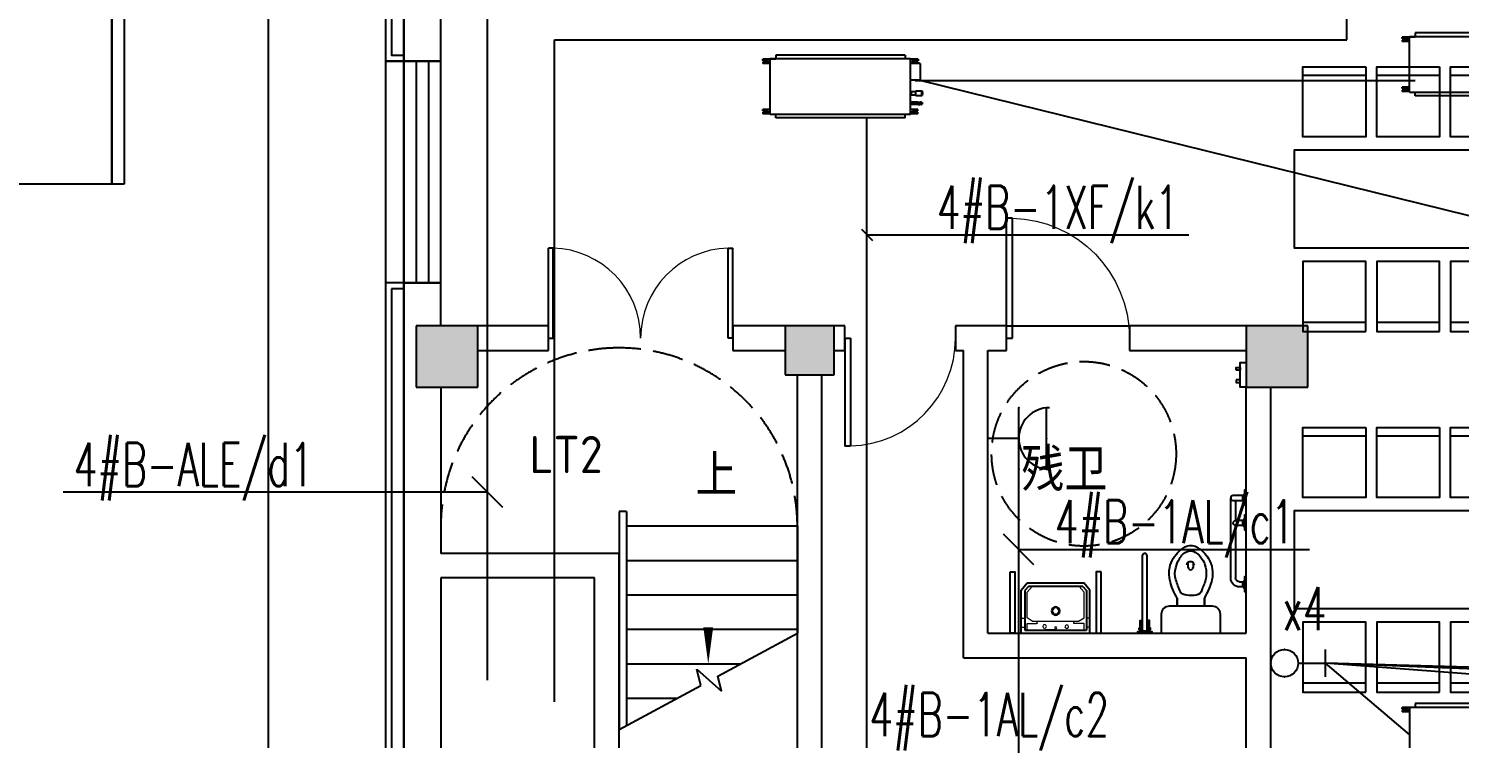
# Model space of a CAD drawing. Extents: x 2350667 to 3185789, y 309667 to 706270.
# Drawn here: x 2369942 to 2381578, y 455352 to 461121 of the extents above; entities that cross this region are included whole.
import ezdxf
from ezdxf.enums import TextEntityAlignment as Align

# ---------------------------------------------------------------- set-up
doc = ezdxf.new("R2010")
doc.units = 0
doc.header["$LTSCALE"] = 1000
doc.linetypes.add('__DASH', pattern=[0.35, 0.25, -0.1])
doc.linetypes.add('DASH', pattern=[0.35, 0.25, -0.1])
for name, color, linetype in [('0-FJPG', 3, 'Continuous'), ('0-底图', 7, 'Continuous'), ('A-FLOR-STRS', 140, 'Continuous'), ('COLUMN', 255, 'Continuous'), ('DIM-照明', 3, 'Continuous'), ('DIM_SYMB', 3, 'Continuous'), ('DOOR_FIRE', 4, 'Continuous'), ('E2-楼梯、坡道', 52, 'Continuous'), ('EQUIP-插座', 3, 'Continuous'), ('EQUIP-照明', 3, 'Continuous'), ('fur', 253, 'Continuous'), ('M-VRF-EQ', 100, 'Continuous'), ('PUB_HATCH', 8, 'Continuous'), ('PUB_TEXT', 7, 'Continuous'), ('STAIR', 2, 'Continuous'), ('TEL_TEXT', 7, 'Continuous'), ('WALL', 2, 'Continuous'), ('WINDOW', 4, 'Continuous'), ('WIRE-照明', 6, 'Continuous'), ('厨卫', 252, 'Continuous'), ('家具', 8, 'Continuous'), ('建筑-洁具', 8, 'Continuous'), ('洁具', 213, 'Continuous')]:
    doc.layers.add(name, color=color, linetype=linetype)
doc.styles.add('_TCH_DIM', font='SIMPLEX', dxfattribs={"width": 0.8, "height": 5, "bigfont": 'HZTXT'})
doc.styles.add('_TEL_DIM', font='SIMPLEX', dxfattribs={"width": 0.8, "height": 3.5, "bigfont": 'HZTXT'})
doc.styles.get("Standard").update_dxf_attribs({"font": 'geniso.shx', "bigfont": 'hztxt.shx'})

# ---------------------------------------------------------------- blocks, each defined once
blk = doc.blocks.new('MDV-D71T2')
at = {"extrusion": (0, 0, -1)}
for p, q in [((2794522, 2676021), (2794462, 2676021)), ((2794462, 2676009), (2794462, 2676021)), ((2794462, 2676016), (2794466, 2676016)), ((2794502, 2676009), (2794462, 2676009)), ((2794502, 2675997), (2794462, 2675997)), ((2794462, 2675997), (2794462, 2675986)), ((2794462, 2675991), (2794466, 2675991)), ((2794466, 2676009), (2794466, 2676021)), ((2794466, 2675997), (2794466, 2675986)), ((2794522, 2675576), (2794522, 2676022)), ((2795660, 2676024), (2794524, 2676024)), ((2794526, 2676024), (2794567, 2676024)), ((2794526, 2676024), (2794537, 2676024)), ((2795660, 2676024), (2794527, 2676024)), ((2795620, 2676055), (2794567, 2676055)), ((2795620, 2676055), (2795620, 2676025)), ((2795662, 2675576), (2795662, 2676022)), ((2795724, 2676021), (2795664, 2676021)), ((2795724, 2676009), (2795684, 2676009)), ((2795724, 2675997), (2795684, 2675997)), ((2795721, 2676009), (2795721, 2676021)), ((2795724, 2676016), (2795721, 2676016)), ((2795721, 2675997), (2795721, 2675986)), ((2795724, 2675991), (2795721, 2675991)), ((2795724, 2676021), (2795724, 2676009)), ((2795724, 2675997), (2795724, 2675986)), ((2794522, 2675986), (2794462, 2675986)), ((2795723, 2675986), (2795662, 2675986)), ((2795741, 2675986), (2795741, 2675850)), ((2795662, 2675758), (2795671, 2675758)), ((2795671, 2675731), (2795671, 2675759)), ((2795671, 2675759), (2795704, 2675759)), ((2795707, 2675726), (2795707, 2675764)), ((2795707, 2675764), (2795755, 2675764)), ((2795755, 2675726), (2795755, 2675764)), ((2795755, 2675764), (2795755, 2675726)), ((2795755, 2675764), (2795757, 2675764)), ((2795755, 2675764), (2795755, 2675764)), ((2795757, 2675726), (2795757, 2675764)), ((2795757, 2675764), (2795758, 2675764)), ((2795758, 2675764), (2795758, 2675726)), ((2795662, 2675732), (2795671, 2675732)), ((2795722, 2675671), (2795662, 2675671)), ((2795722, 2675655), (2795662, 2675655)), ((2795671, 2675731), (2795704, 2675731)), ((2795707, 2675726), (2795755, 2675726)), ((2795722, 2675671), (2795722, 2675655)), ((2795728, 2675673), (2795728, 2675654)), ((2795728, 2675673), (2795739, 2675673)), ((2795728, 2675670), (2795739, 2675670)), ((2795728, 2675660), (2795739, 2675660)), ((2795728, 2675654), (2795739, 2675654)), ((2795739, 2675673), (2795739, 2675654)), ((2795739, 2675669), (2795741, 2675669)), ((2795739, 2675658), (2795741, 2675658)), ((2795741, 2675672), (2795741, 2675671)), ((2795741, 2675655), (2795741, 2675671)), ((2795741, 2675654), (2795741, 2675655)), ((2795750, 2675673), (2795742, 2675673)), ((2795750, 2675670), (2795742, 2675670)), ((2795750, 2675660), (2795742, 2675660)), ((2795750, 2675654), (2795742, 2675654)), ((2795752, 2675671), (2795751, 2675672)), ((2795752, 2675655), (2795751, 2675654)), ((2795752, 2675655), (2795752, 2675671)), ((2795752, 2675671), (2795756, 2675669)), ((2795752, 2675655), (2795756, 2675657)), ((2795756, 2675669), (2795756, 2675657)), ((2794522, 2675613), (2794462, 2675613)), ((2794462, 2675602), (2794462, 2675613)), ((2794462, 2675608), (2794466, 2675608)), ((2794502, 2675602), (2794462, 2675602)), ((2794502, 2675590), (2794462, 2675590)), ((2794462, 2675590), (2794462, 2675578)), ((2794462, 2675583), (2794466, 2675583)), ((2794522, 2675578), (2794462, 2675578)), ((2794466, 2675602), (2794466, 2675613)), ((2794466, 2675590), (2794466, 2675578)), ((2794524, 2675574), (2795660, 2675574)), ((2794526, 2675574), (2794537, 2675574)), ((2794526, 2675574), (2794567, 2675574)), ((2795620, 2675544), (2794567, 2675544)), ((2795619, 2675574), (2795661, 2675574)), ((2795620, 2675544), (2795620, 2675574)), ((2795661, 2675574), (2795650, 2675574)), ((2795722, 2675613), (2795662, 2675613)), ((2795722, 2675578), (2795662, 2675578)), ((2795722, 2675602), (2795682, 2675602)), ((2795722, 2675590), (2795682, 2675590)), ((2795719, 2675602), (2795719, 2675613)), ((2795722, 2675608), (2795719, 2675608)), ((2795719, 2675590), (2795719, 2675578)), ((2795722, 2675583), (2795719, 2675583)), ((2795722, 2675602), (2795722, 2675613)), ((2795722, 2675578), (2795722, 2675590))]:
    blk.add_line(p, q, dxfattribs=at)
for p, q in [((2794567, 2676055), (2794567, 2676024)), ((2795741, 2675986), (2795663, 2675986)), ((2795741, 2675850), (2795662, 2675850)), ((2795707, 2675764), (2795704, 2675759)), ((2795662, 2675732), (2795671, 2675732)), ((2795662, 2675655), (2795722, 2675655)), ((2795707, 2675726), (2795704, 2675731)), ((2795722, 2675671), (2795728, 2675673)), ((2795722, 2675655), (2795728, 2675654)), ((2795728, 2675655), (2795738, 2675655)), ((2795755, 2675726), (2795757, 2675726)), ((2795755, 2675726), (2795755, 2675726)), ((2795757, 2675726), (2795758, 2675726)), ((2795757, 2675663), (2795767, 2675663)), ((2795758, 2675745), (2795768, 2675745)), ((2794567, 2675544), (2794567, 2675574))]:
    blk.add_line(p, q)
for centre, radius, start, end in [((-2794502, 2676003), 6, 90, 270), ((-2795684, 2676003), 6, 270, 90), ((-2795751, 2675663), 6.25, 136.121, 223.879), ((-2794502, 2675596), 6, 90, 270), ((-2795682, 2675596), 6, 270, 90)]:
    blk.add_arc(centre, radius, start, end, dxfattribs=at)
for centre, start, end in [((2794524, 2676022), 90, 180), ((2794524, 2676022), 90, 180), ((2795660, 2676022), 0, 90), ((2794524, 2675576), 180, 270), ((2795660, 2675576), 270, 0)]:
    blk.add_arc(centre, 2, start, end)
for points, knots in [([(2795741, 2675672), (2795741, 2675672), (2795741, 2675672), (2795741, 2675672), (2795741, 2675672), (2795741, 2675672), (2795742, 2675672), (2795742, 2675672), (2795742, 2675672), (2795742, 2675672), (2795742, 2675672), (2795742, 2675672), (2795742, 2675673), (2795742, 2675673), (2795742, 2675673), (2795742, 2675673), (2795742, 2675673), (2795742, 2675673), (2795742, 2675673), (2795742, 2675673), (2795742, 2675673), (2795742, 2675673), (2795742, 2675673), (2795742, 2675673), (2795742, 2675673)], [0, 0, 0, 0, 1, 1, 1, 2, 2, 2, 3, 3, 3, 4, 4, 4, 5, 5, 5, 6, 6, 6, 7, 7, 7, 8, 8, 8, 8]), ([(2795742, 2675670), (2795742, 2675670), (2795742, 2675670), (2795742, 2675670), (2795742, 2675670), (2795742, 2675670), (2795742, 2675670), (2795742, 2675670), (2795742, 2675670), (2795742, 2675670), (2795742, 2675670), (2795742, 2675670), (2795742, 2675670), (2795742, 2675670), (2795742, 2675670), (2795742, 2675670), (2795742, 2675670), (2795741, 2675670), (2795741, 2675670), (2795741, 2675670), (2795741, 2675670), (2795741, 2675670), (2795741, 2675670), (2795741, 2675670), (2795741, 2675670), (2795741, 2675670), (2795741, 2675670), (2795741, 2675670), (2795741, 2675670), (2795741, 2675670), (2795741, 2675670), (2795741, 2675670), (2795741, 2675670), (2795741, 2675670), (2795741, 2675671), (2795741, 2675671), (2795741, 2675671), (2795741, 2675671), (2795741, 2675671), (2795741, 2675671), (2795741, 2675671), (2795741, 2675671), (2795741, 2675671), (2795741, 2675671), (2795741, 2675671), (2795741, 2675671), (2795741, 2675671), (2795741, 2675671), (2795741, 2675671), (2795741, 2675671), (2795741, 2675671), (2795741, 2675671), (2795741, 2675671), (2795741, 2675671), (2795741, 2675671), (2795741, 2675671), (2795741, 2675671), (2795741, 2675671), (2795741, 2675671), (2795741, 2675671), (2795741, 2675671), (2795741, 2675671), (2795741, 2675671), (2795741, 2675671), (2795741, 2675671), (2795741, 2675671), (2795741, 2675671), (2795741, 2675671), (2795741, 2675671), (2795741, 2675671), (2795741, 2675671), (2795741, 2675671), (2795741, 2675672), (2795741, 2675672), (2795741, 2675672), (2795741, 2675672), (2795741, 2675672), (2795741, 2675672), (2795741, 2675672), (2795741, 2675672), (2795741, 2675672), (2795741, 2675672), (2795741, 2675672), (2795741, 2675672), (2795741, 2675672), (2795741, 2675672), (2795741, 2675672), (2795741, 2675672), (2795741, 2675672), (2795741, 2675672), (2795741, 2675672), (2795741, 2675672), (2795741, 2675672), (2795741, 2675672), (2795741, 2675672), (2795741, 2675672), (2795741, 2675672), (2795741, 2675672), (2795741, 2675672), (2795741, 2675672), (2795741, 2675672), (2795741, 2675672), (2795741, 2675672), (2795741, 2675672), (2795741, 2675672), (2795741, 2675672), (2795741, 2675672), (2795741, 2675672), (2795741, 2675672)], [0, 0, 0, 0, 1, 1, 1, 2, 2, 2, 3, 3, 3, 4, 4, 4, 5, 5, 5, 6, 6, 6, 7, 7, 7, 8, 8, 8, 9, 9, 9, 10, 10, 10, 11, 11, 11, 12, 12, 12, 13, 13, 13, 14, 14, 14, 15, 15, 15, 16, 16, 16, 17, 17, 17, 18, 18, 18, 19, 19, 19, 20, 20, 20, 21, 21, 21, 22, 22, 22, 23, 23, 23, 24, 24, 24, 25, 25, 25, 26, 26, 26, 27, 27, 27, 28, 28, 28, 29, 29, 29, 30, 30, 30, 31, 31, 31, 32, 32, 32, 33, 33, 33, 34, 34, 34, 35, 35, 35, 36, 36, 36, 36]), ([(2795742, 2675660), (2795742, 2675660), (2795742, 2675660), (2795742, 2675660), (2795742, 2675660), (2795742, 2675660), (2795742, 2675660), (2795742, 2675660), (2795742, 2675661), (2795742, 2675661), (2795742, 2675661), (2795742, 2675661), (2795742, 2675661), (2795742, 2675661), (2795742, 2675661), (2795742, 2675661), (2795742, 2675661), (2795741, 2675661), (2795741, 2675661), (2795741, 2675661), (2795741, 2675662), (2795741, 2675662), (2795741, 2675662), (2795741, 2675662), (2795741, 2675662), (2795741, 2675662), (2795741, 2675662), (2795741, 2675662), (2795741, 2675662), (2795741, 2675662), (2795741, 2675662), (2795741, 2675662), (2795741, 2675663), (2795741, 2675663), (2795741, 2675663), (2795741, 2675663), (2795741, 2675663), (2795741, 2675663), (2795741, 2675663), (2795741, 2675663), (2795741, 2675663), (2795741, 2675663), (2795741, 2675663), (2795741, 2675663), (2795741, 2675663), (2795741, 2675664), (2795741, 2675664), (2795741, 2675664), (2795741, 2675664), (2795741, 2675664), (2795741, 2675664), (2795741, 2675664), (2795741, 2675664), (2795741, 2675664), (2795741, 2675664), (2795741, 2675664), (2795741, 2675664), (2795741, 2675664), (2795741, 2675665), (2795741, 2675665), (2795741, 2675665), (2795741, 2675665), (2795741, 2675665), (2795741, 2675665), (2795741, 2675665), (2795741, 2675665), (2795741, 2675665), (2795741, 2675665), (2795741, 2675665), (2795741, 2675665), (2795741, 2675665), (2795741, 2675666), (2795741, 2675666), (2795741, 2675666), (2795741, 2675666), (2795741, 2675666), (2795741, 2675666), (2795741, 2675666), (2795741, 2675666), (2795741, 2675666), (2795741, 2675666), (2795741, 2675666), (2795741, 2675666), (2795741, 2675666), (2795741, 2675667), (2795741, 2675667), (2795741, 2675667), (2795741, 2675667), (2795741, 2675667), (2795741, 2675667), (2795741, 2675667), (2795741, 2675667), (2795741, 2675667), (2795741, 2675667), (2795741, 2675667), (2795741, 2675667), (2795741, 2675667), (2795741, 2675668), (2795741, 2675668), (2795741, 2675668), (2795741, 2675668), (2795741, 2675668), (2795741, 2675668), (2795741, 2675668), (2795742, 2675668), (2795742, 2675668), (2795742, 2675668), (2795742, 2675668), (2795742, 2675668), (2795742, 2675669), (2795742, 2675669), (2795742, 2675669), (2795742, 2675669), (2795742, 2675669), (2795742, 2675669), (2795742, 2675669), (2795742, 2675669), (2795742, 2675669), (2795742, 2675669), (2795742, 2675669), (2795742, 2675670)], [0, 0, 0, 0, 1, 1, 1, 2, 2, 2, 3, 3, 3, 4, 4, 4, 5, 5, 5, 6, 6, 6, 7, 7, 7, 8, 8, 8, 9, 9, 9, 10, 10, 10, 11, 11, 11, 12, 12, 12, 13, 13, 13, 14, 14, 14, 15, 15, 15, 16, 16, 16, 17, 17, 17, 18, 18, 18, 19, 19, 19, 20, 20, 20, 21, 21, 21, 22, 22, 22, 23, 23, 23, 24, 24, 24, 25, 25, 25, 26, 26, 26, 27, 27, 27, 28, 28, 28, 29, 29, 29, 30, 30, 30, 31, 31, 31, 32, 32, 32, 33, 33, 33, 34, 34, 34, 35, 35, 35, 36, 36, 36, 37, 37, 37, 38, 38, 38, 39, 39, 39, 40, 40, 40, 40]), ([(2795742, 2675654), (2795742, 2675654), (2795742, 2675654), (2795742, 2675654), (2795742, 2675654), (2795742, 2675654), (2795742, 2675654), (2795742, 2675654), (2795742, 2675654), (2795742, 2675654), (2795742, 2675654), (2795742, 2675654), (2795742, 2675654), (2795742, 2675654), (2795742, 2675654), (2795742, 2675654), (2795742, 2675654), (2795741, 2675655), (2795741, 2675655), (2795741, 2675655), (2795741, 2675655), (2795741, 2675655), (2795741, 2675655), (2795741, 2675655), (2795741, 2675655), (2795741, 2675655), (2795741, 2675655), (2795741, 2675655), (2795741, 2675655), (2795741, 2675655), (2795741, 2675655), (2795741, 2675655), (2795741, 2675655), (2795741, 2675655), (2795741, 2675655), (2795741, 2675655), (2795741, 2675656), (2795741, 2675656), (2795741, 2675656), (2795741, 2675656), (2795741, 2675656), (2795741, 2675656), (2795741, 2675656), (2795741, 2675656), (2795741, 2675656), (2795741, 2675656), (2795741, 2675656), (2795741, 2675656), (2795741, 2675656), (2795741, 2675656), (2795741, 2675656), (2795741, 2675656), (2795741, 2675656), (2795741, 2675656), (2795741, 2675656), (2795741, 2675656), (2795741, 2675657), (2795741, 2675657), (2795741, 2675657), (2795741, 2675657), (2795741, 2675657), (2795741, 2675657), (2795741, 2675657), (2795741, 2675657), (2795741, 2675657), (2795741, 2675657), (2795741, 2675657), (2795741, 2675657), (2795741, 2675657), (2795741, 2675657), (2795741, 2675657), (2795741, 2675657), (2795741, 2675657), (2795741, 2675657), (2795741, 2675657), (2795741, 2675657), (2795741, 2675658), (2795741, 2675658), (2795741, 2675658), (2795741, 2675658), (2795741, 2675658), (2795741, 2675658), (2795741, 2675658), (2795741, 2675658), (2795741, 2675658), (2795741, 2675658), (2795741, 2675658), (2795741, 2675658), (2795741, 2675658), (2795741, 2675658), (2795741, 2675658), (2795741, 2675658), (2795741, 2675658), (2795741, 2675658), (2795741, 2675658), (2795741, 2675658), (2795741, 2675659), (2795741, 2675659), (2795741, 2675659), (2795741, 2675659), (2795741, 2675659), (2795741, 2675659), (2795741, 2675659), (2795741, 2675659), (2795742, 2675659), (2795742, 2675659), (2795742, 2675659), (2795742, 2675659), (2795742, 2675659), (2795742, 2675659), (2795742, 2675659), (2795742, 2675659), (2795742, 2675659), (2795742, 2675659), (2795742, 2675660), (2795742, 2675660), (2795742, 2675660), (2795742, 2675660), (2795742, 2675660), (2795742, 2675660), (2795742, 2675660)], [0, 0, 0, 0, 1, 1, 1, 2, 2, 2, 3, 3, 3, 4, 4, 4, 5, 5, 5, 6, 6, 6, 7, 7, 7, 8, 8, 8, 9, 9, 9, 10, 10, 10, 11, 11, 11, 12, 12, 12, 13, 13, 13, 14, 14, 14, 15, 15, 15, 16, 16, 16, 17, 17, 17, 18, 18, 18, 19, 19, 19, 20, 20, 20, 21, 21, 21, 22, 22, 22, 23, 23, 23, 24, 24, 24, 25, 25, 25, 26, 26, 26, 27, 27, 27, 28, 28, 28, 29, 29, 29, 30, 30, 30, 31, 31, 31, 32, 32, 32, 33, 33, 33, 34, 34, 34, 35, 35, 35, 36, 36, 36, 37, 37, 37, 38, 38, 38, 39, 39, 39, 40, 40, 40, 40]), ([(2795741, 2675654), (2795741, 2675654), (2795741, 2675654), (2795741, 2675654), (2795741, 2675654), (2795741, 2675654), (2795742, 2675654), (2795742, 2675654), (2795742, 2675654), (2795742, 2675654), (2795742, 2675654), (2795742, 2675654), (2795742, 2675654), (2795742, 2675654), (2795742, 2675654), (2795742, 2675654), (2795742, 2675654), (2795742, 2675654), (2795742, 2675654), (2795742, 2675654), (2795742, 2675654), (2795742, 2675654), (2795742, 2675654), (2795742, 2675654), (2795742, 2675654)], [0, 0, 0, 0, 1, 1, 1, 2, 2, 2, 3, 3, 3, 4, 4, 4, 5, 5, 5, 6, 6, 6, 7, 7, 7, 8, 8, 8, 8]), ([(2795751, 2675672), (2795751, 2675672), (2795751, 2675672), (2795751, 2675672), (2795751, 2675672), (2795751, 2675672), (2795751, 2675672), (2795751, 2675672), (2795751, 2675672), (2795751, 2675672), (2795751, 2675672), (2795751, 2675672), (2795750, 2675673), (2795750, 2675673), (2795750, 2675673), (2795750, 2675673), (2795750, 2675673), (2795750, 2675673), (2795750, 2675673), (2795750, 2675673), (2795750, 2675673), (2795750, 2675673), (2795750, 2675673), (2795750, 2675673), (2795750, 2675673)], [0, 0, 0, 0, 1, 1, 1, 2, 2, 2, 3, 3, 3, 4, 4, 4, 5, 5, 5, 6, 6, 6, 7, 7, 7, 8, 8, 8, 8]), ([(2795750, 2675670), (2795750, 2675670), (2795750, 2675670), (2795750, 2675670), (2795750, 2675670), (2795750, 2675670), (2795750, 2675670), (2795750, 2675670), (2795750, 2675670), (2795750, 2675670), (2795750, 2675670), (2795750, 2675670), (2795750, 2675670), (2795751, 2675670), (2795751, 2675670), (2795751, 2675670), (2795751, 2675670), (2795751, 2675670), (2795751, 2675670), (2795751, 2675670), (2795751, 2675670), (2795751, 2675670), (2795751, 2675670), (2795751, 2675670), (2795751, 2675670), (2795751, 2675670), (2795751, 2675670), (2795751, 2675670), (2795751, 2675670), (2795751, 2675670), (2795751, 2675670), (2795751, 2675670), (2795751, 2675670), (2795751, 2675670), (2795751, 2675671), (2795751, 2675671), (2795751, 2675671), (2795751, 2675671), (2795751, 2675671), (2795751, 2675671), (2795751, 2675671), (2795751, 2675671), (2795751, 2675671), (2795751, 2675671), (2795751, 2675671), (2795751, 2675671), (2795751, 2675671), (2795751, 2675671), (2795751, 2675671), (2795751, 2675671), (2795751, 2675671), (2795751, 2675671), (2795751, 2675671), (2795751, 2675671), (2795751, 2675671), (2795751, 2675671), (2795751, 2675671), (2795751, 2675671), (2795751, 2675671), (2795751, 2675671), (2795751, 2675671), (2795751, 2675671), (2795751, 2675671), (2795751, 2675671), (2795751, 2675671), (2795751, 2675671), (2795751, 2675671), (2795751, 2675671), (2795751, 2675671), (2795751, 2675671), (2795751, 2675671), (2795751, 2675671), (2795751, 2675672), (2795751, 2675672), (2795751, 2675672), (2795751, 2675672), (2795751, 2675672), (2795751, 2675672), (2795751, 2675672), (2795751, 2675672), (2795751, 2675672), (2795751, 2675672), (2795751, 2675672), (2795751, 2675672), (2795751, 2675672), (2795751, 2675672), (2795751, 2675672), (2795751, 2675672), (2795751, 2675672), (2795751, 2675672), (2795751, 2675672), (2795751, 2675672), (2795751, 2675672), (2795751, 2675672), (2795751, 2675672), (2795751, 2675672), (2795751, 2675672), (2795751, 2675672), (2795751, 2675672), (2795751, 2675672), (2795751, 2675672), (2795751, 2675672), (2795751, 2675672), (2795751, 2675672), (2795751, 2675672), (2795751, 2675672), (2795751, 2675672), (2795751, 2675672), (2795751, 2675672)], [0, 0, 0, 0, 1, 1, 1, 2, 2, 2, 3, 3, 3, 4, 4, 4, 5, 5, 5, 6, 6, 6, 7, 7, 7, 8, 8, 8, 9, 9, 9, 10, 10, 10, 11, 11, 11, 12, 12, 12, 13, 13, 13, 14, 14, 14, 15, 15, 15, 16, 16, 16, 17, 17, 17, 18, 18, 18, 19, 19, 19, 20, 20, 20, 21, 21, 21, 22, 22, 22, 23, 23, 23, 24, 24, 24, 25, 25, 25, 26, 26, 26, 27, 27, 27, 28, 28, 28, 29, 29, 29, 30, 30, 30, 31, 31, 31, 32, 32, 32, 33, 33, 33, 34, 34, 34, 35, 35, 35, 36, 36, 36, 36]), ([(2795750, 2675660), (2795750, 2675660), (2795750, 2675660), (2795750, 2675660), (2795750, 2675660), (2795750, 2675660), (2795750, 2675660), (2795750, 2675660), (2795750, 2675661), (2795750, 2675661), (2795750, 2675661), (2795750, 2675661), (2795750, 2675661), (2795751, 2675661), (2795751, 2675661), (2795751, 2675661), (2795751, 2675661), (2795751, 2675661), (2795751, 2675661), (2795751, 2675661), (2795751, 2675662), (2795751, 2675662), (2795751, 2675662), (2795751, 2675662), (2795751, 2675662), (2795751, 2675662), (2795751, 2675662), (2795751, 2675662), (2795751, 2675662), (2795751, 2675662), (2795751, 2675662), (2795751, 2675662), (2795751, 2675663), (2795751, 2675663), (2795751, 2675663), (2795751, 2675663), (2795751, 2675663), (2795751, 2675663), (2795751, 2675663), (2795751, 2675663), (2795751, 2675663), (2795751, 2675663), (2795751, 2675663), (2795751, 2675663), (2795751, 2675663), (2795751, 2675664), (2795751, 2675664), (2795751, 2675664), (2795751, 2675664), (2795751, 2675664), (2795751, 2675664), (2795751, 2675664), (2795751, 2675664), (2795751, 2675664), (2795751, 2675664), (2795751, 2675664), (2795751, 2675664), (2795751, 2675664), (2795751, 2675665), (2795751, 2675665), (2795751, 2675665), (2795751, 2675665), (2795751, 2675665), (2795751, 2675665), (2795751, 2675665), (2795751, 2675665), (2795751, 2675665), (2795751, 2675665), (2795751, 2675665), (2795751, 2675665), (2795751, 2675665), (2795751, 2675666), (2795751, 2675666), (2795751, 2675666), (2795751, 2675666), (2795751, 2675666), (2795751, 2675666), (2795751, 2675666), (2795751, 2675666), (2795751, 2675666), (2795751, 2675666), (2795751, 2675666), (2795751, 2675666), (2795751, 2675666), (2795751, 2675667), (2795751, 2675667), (2795751, 2675667), (2795751, 2675667), (2795751, 2675667), (2795751, 2675667), (2795751, 2675667), (2795751, 2675667), (2795751, 2675667), (2795751, 2675667), (2795751, 2675667), (2795751, 2675667), (2795751, 2675667), (2795751, 2675668), (2795751, 2675668), (2795751, 2675668), (2795751, 2675668), (2795751, 2675668), (2795751, 2675668), (2795751, 2675668), (2795751, 2675668), (2795751, 2675668), (2795751, 2675668), (2795751, 2675668), (2795750, 2675668), (2795750, 2675669), (2795750, 2675669), (2795750, 2675669), (2795750, 2675669), (2795750, 2675669), (2795750, 2675669), (2795750, 2675669), (2795750, 2675669), (2795750, 2675669), (2795750, 2675669), (2795750, 2675669), (2795750, 2675670)], [0, 0, 0, 0, 1, 1, 1, 2, 2, 2, 3, 3, 3, 4, 4, 4, 5, 5, 5, 6, 6, 6, 7, 7, 7, 8, 8, 8, 9, 9, 9, 10, 10, 10, 11, 11, 11, 12, 12, 12, 13, 13, 13, 14, 14, 14, 15, 15, 15, 16, 16, 16, 17, 17, 17, 18, 18, 18, 19, 19, 19, 20, 20, 20, 21, 21, 21, 22, 22, 22, 23, 23, 23, 24, 24, 24, 25, 25, 25, 26, 26, 26, 27, 27, 27, 28, 28, 28, 29, 29, 29, 30, 30, 30, 31, 31, 31, 32, 32, 32, 33, 33, 33, 34, 34, 34, 35, 35, 35, 36, 36, 36, 37, 37, 37, 38, 38, 38, 39, 39, 39, 40, 40, 40, 40]), ([(2795750, 2675654), (2795750, 2675654), (2795750, 2675654), (2795750, 2675654), (2795750, 2675654), (2795750, 2675654), (2795750, 2675654), (2795750, 2675654), (2795750, 2675654), (2795750, 2675654), (2795750, 2675654), (2795750, 2675654), (2795750, 2675654), (2795751, 2675654), (2795751, 2675654), (2795751, 2675654), (2795751, 2675654), (2795751, 2675655), (2795751, 2675655), (2795751, 2675655), (2795751, 2675655), (2795751, 2675655), (2795751, 2675655), (2795751, 2675655), (2795751, 2675655), (2795751, 2675655), (2795751, 2675655), (2795751, 2675655), (2795751, 2675655), (2795751, 2675655), (2795751, 2675655), (2795751, 2675655), (2795751, 2675655), (2795751, 2675655), (2795751, 2675655), (2795751, 2675655), (2795751, 2675656), (2795751, 2675656), (2795751, 2675656), (2795751, 2675656), (2795751, 2675656), (2795751, 2675656), (2795751, 2675656), (2795751, 2675656), (2795751, 2675656), (2795751, 2675656), (2795751, 2675656), (2795751, 2675656), (2795751, 2675656), (2795751, 2675656), (2795751, 2675656), (2795751, 2675656), (2795751, 2675656), (2795751, 2675656), (2795751, 2675656), (2795751, 2675656), (2795751, 2675657), (2795751, 2675657), (2795751, 2675657), (2795751, 2675657), (2795751, 2675657), (2795751, 2675657), (2795751, 2675657), (2795751, 2675657), (2795751, 2675657), (2795751, 2675657), (2795751, 2675657), (2795751, 2675657), (2795751, 2675657), (2795751, 2675657), (2795751, 2675657), (2795751, 2675657), (2795751, 2675657), (2795751, 2675657), (2795751, 2675657), (2795751, 2675657), (2795751, 2675658), (2795751, 2675658), (2795751, 2675658), (2795751, 2675658), (2795751, 2675658), (2795751, 2675658), (2795751, 2675658), (2795751, 2675658), (2795751, 2675658), (2795751, 2675658), (2795751, 2675658), (2795751, 2675658), (2795751, 2675658), (2795751, 2675658), (2795751, 2675658), (2795751, 2675658), (2795751, 2675658), (2795751, 2675658), (2795751, 2675658), (2795751, 2675658), (2795751, 2675659), (2795751, 2675659), (2795751, 2675659), (2795751, 2675659), (2795751, 2675659), (2795751, 2675659), (2795751, 2675659), (2795751, 2675659), (2795751, 2675659), (2795751, 2675659), (2795751, 2675659), (2795751, 2675659), (2795750, 2675659), (2795750, 2675659), (2795750, 2675659), (2795750, 2675659), (2795750, 2675659), (2795750, 2675659), (2795750, 2675660), (2795750, 2675660), (2795750, 2675660), (2795750, 2675660), (2795750, 2675660), (2795750, 2675660), (2795750, 2675660)], [0, 0, 0, 0, 1, 1, 1, 2, 2, 2, 3, 3, 3, 4, 4, 4, 5, 5, 5, 6, 6, 6, 7, 7, 7, 8, 8, 8, 9, 9, 9, 10, 10, 10, 11, 11, 11, 12, 12, 12, 13, 13, 13, 14, 14, 14, 15, 15, 15, 16, 16, 16, 17, 17, 17, 18, 18, 18, 19, 19, 19, 20, 20, 20, 21, 21, 21, 22, 22, 22, 23, 23, 23, 24, 24, 24, 25, 25, 25, 26, 26, 26, 27, 27, 27, 28, 28, 28, 29, 29, 29, 30, 30, 30, 31, 31, 31, 32, 32, 32, 33, 33, 33, 34, 34, 34, 35, 35, 35, 36, 36, 36, 37, 37, 37, 38, 38, 38, 39, 39, 39, 40, 40, 40, 40]), ([(2795751, 2675654), (2795751, 2675654), (2795751, 2675654), (2795751, 2675654), (2795751, 2675654), (2795751, 2675654), (2795751, 2675654), (2795751, 2675654), (2795751, 2675654), (2795751, 2675654), (2795751, 2675654), (2795751, 2675654), (2795750, 2675654), (2795750, 2675654), (2795750, 2675654), (2795750, 2675654), (2795750, 2675654), (2795750, 2675654), (2795750, 2675654), (2795750, 2675654), (2795750, 2675654), (2795750, 2675654), (2795750, 2675654), (2795750, 2675654), (2795750, 2675654)], [0, 0, 0, 0, 1, 1, 1, 2, 2, 2, 3, 3, 3, 4, 4, 4, 5, 5, 5, 6, 6, 6, 7, 7, 7, 8, 8, 8, 8])]:
    blk.add_open_spline(points, degree=3, knots=knots)
blk = doc.blocks.new('A$C416B0EB6')
at = {"layer": '0-FJPG'}
blk.add_blockref('MDV-D71T2', (-2794567, -2676055, -8200), dxfattribs=at)
blk = doc.blocks.new('$equip$00001238')
for p, q in [((0.497, 0.95), (-0.497, 0.95)), ((0.5, 0.5), (-0.5, 0.5)), ((0, 0.5), (0, 0))]:
    blk.add_line(p, q)
blk.add_arc((0, 1), 0.5, 180, 0)
for p in [(0, 0.95), (-0.5, 0.5), (0.5, 0.5), (0, 0)]:
    blk.add_point(p)
at = {"flags": 9}
blk.add_attdef('A', (0, 0), '', height=0.00002, dxfattribs=at)
blk = doc.blocks.new('$equip$00002672')
for p, q in [((0.222, 0.889), (-0.222, 0.889)), ((0, 0.444), (0, 0.889))]:
    blk.add_line(p, q)
blk.add_circle((0, 0.222), 0.222)
for p in [(0, 0.889), (-0.222, 0.222), (0, 0), (0.222, 0.222)]:
    blk.add_point(p)
at = {"color": 7, "style": '_TEL_DIM', "flags": 1}
for tag in ['A', 'REMARK']:
    blk.add_attdef(tag, text='', height=0.00002, dxfattribs=at).set_placement((0, 0), align=Align.MIDDLE_CENTER)
blk = doc.blocks.new('$plan$00000379')
at = {"layer": '建筑-洁具'}
for p, q in [((-575, 18), (-536, 18)), ((-572, 18), (-572, 18)), ((-536, -22), (-576, -21))]:
    blk.add_line(p, q, dxfattribs=at)
for points in [[(-155, 240, 0.414214), (-220, 175, 0.414214)], [(-220, -175, 0.414214), (-155, -240, 0.414214)]]:
    blk.add_lwpolyline(points, format="xyb", dxfattribs=at)
for points in [[(0, 240), (-155, 240)], [(0, -240), (0, 240)], [(-220, 175), (-220, -175)], [(-220, 110), (-285, 110)], [(-285, -110), (-220, -110)], [(-155, -240), (0, -240)]]:
    blk.add_lwpolyline(points, dxfattribs=at)
for points in [[(-285, -110, -0.082371), (-434, -171, -0.174047), (-592, -152, -0.152847), (-702, -46, -0.25487), (-702, 46, -0.135193), (-607, 144, -0.19268), (-434, 171, -0.066715), (-320, 128, 0.008412), (-285, 110), (-220, 110), (-220, -110)], [(-307, -1, -0.073764), (-317, -64, -0.219411), (-337, -85, -0.018016), (-436, -122, -0.163008), (-533, -122, -0.084559), (-606, -92, -0.185519), (-666, -26, -0.252786), (-658, 39, -0.083694), (-606, 90, -0.078323), (-556, 115, -0.086951), (-477, 126, -0.071278), (-416, 114, -0.021719), (-371, 97, 0.016169), (-337, 83, -0.158768), (-324, 73, -0.168814), (-308, 12)]]:
    blk.add_lwpolyline(points, format="xyb", close=True, dxfattribs=at)
for centre, radius, start, end in [((-549, -3), 33.2, 100.0495, 259.9505), ((-536, -2), 20, 270, 90)]:
    blk.add_arc(centre, radius, start, end, dxfattribs=at)
blk = doc.blocks.new('$plan$00000403')
at = {"layer": '建筑-洁具'}
for p, q in [((-650, 0), (-650, 0)), ((-19, 20), (-630, 20)), ((-19, -20), (-19, 20)), ((-630, -20), (-19, -20))]:
    blk.add_line(p, q, dxfattribs=at)
for points in [[(-103, 24), (-13, 24), (-13, 38), (-103, 38)], [(-43, 38), (-30, 38), (-30, 46), (-43, 46)], [(0, 60), (-13, 60), (-13, -60), (0, -60)], [(-103, -24), (-13, -24), (-13, -38), (-103, -38)], [(-43, -38), (-30, -38), (-30, -46), (-43, -46)]]:
    blk.add_lwpolyline(points, close=True, dxfattribs=at)
for start, end in [(90.0006, 180.0006), (179.9999, 270)]:
    blk.add_arc((-630, 0), 20, start, end, dxfattribs=at)
blk = doc.blocks.new('$plan$00001624')
at = {"layer": '建筑-洁具'}
for p, q in [((-23, -28), (-23, -54)), ((17, -28), (17, -54)), ((49, -85), (477, -85)), ((462, -13), (477, -28)), ((517, -28), (532, -13)), ((517, -85), (680, -85)), ((665, -13), (680, -28)), ((720, -28), (735, -13)), ((49, -125), (700, -125))]:
    blk.add_line(p, q, dxfattribs=at)
for points in [[(60, 0), (60, -13), (-60, -13), (-60, 0)], [(560, 0), (560, -13), (440, -13), (440, 0)], [(763, 0), (763, -13), (643, -13), (643, 0)]]:
    blk.add_lwpolyline(points, close=True, dxfattribs=at)
for points in [[(-38, -13), (-23, -28), (17, -28), (33, -13)], [(477, -28), (477, -85)], [(477, -28), (517, -28)], [(517, -28), (517, -85)]]:
    blk.add_lwpolyline(points, dxfattribs=at)
blk.add_lwpolyline([(700, -125), (700, -125, -0.414214), (680, -105), (680, -28), (720, -28), (720, -105, -0.414214)], format="xyb", close=True, dxfattribs=at)
for centre, radius, start, end in [((49, -54), 71.5, 180.0001, 270), ((49, -54), 31.5, 180.0003, 269.9998), ((497, -85), 20, 176.5059, 0.0915)]:
    blk.add_arc(centre, radius, start, end, dxfattribs=at)
blk = doc.blocks.new('$plan$00000343')
at = {"layer": '建筑-洁具', "lineweight": 13}
for p, q in [((-277, -51), (-251, -51)), ((-232, -26), (-232, -79)), ((-232, -79), (-154, -79)), ((-191, -100), (-232, -127)), ((-191, -100), (189, -100)), ((-149, -84), (-149, -100)), ((148, -84), (148, -100)), ((232, -79), (153, -79)), ((192, -101), (232, -127)), ((232, -26), (232, -79)), ((279, -51), (253, -51)), ((-279, -123), (-251, -123)), ((-232, -127), (-232, -335)), ((232, -127), (232, -335)), ((281, -123), (253, -123)), ((-232, -335), (-191, -381)), ((232, -335), (191, -381))]:
    blk.add_line(p, q, dxfattribs=at)
at = {"layer": '建筑-洁具'}
for p, q in [((-251, -26), (251, -26)), ((-251, -349), (-251, -26)), ((0, -26), (-90, -26)), ((-90, -26), (90, -26)), ((251, -349), (251, -26)), ((-221, -381), (-251, -349)), ((222, -381), (-221, -381)), ((222, -381), (251, -349))]:
    blk.add_line(p, q, dxfattribs=at)
for points in [[(-280, 0), (-280, -350)], [(-280, 0), (280, 0)], [(280, 0), (280, -350)], [(-280, -350), (-230, -410)], [(-230, -410), (230, -410)], [(280, -350), (230, -410)]]:
    blk.add_lwpolyline(points, dxfattribs=at)
at = {"layer": '建筑-洁具', "lineweight": 13}
for centre, radius in [((-89, -56), 15), ((1, -44), 8), ((91, -54), 15), ((1, -182), 24.9)]:
    blk.add_circle(centre, radius, dxfattribs=at)
at = {"layer": '建筑-洁具'}
blk.add_circle((1, -182), 33.1, dxfattribs=at)
at = {"layer": '建筑-洁具', "lineweight": 13}
for centre, start, end in [((-154, -84), 0, 90), ((153, -84), 90, 180), ((189, -105), 57.2444, 90)]:
    blk.add_arc(centre, 5, start, end, dxfattribs=at)
blk = doc.blocks.new('A$C1C523CE6')
at = {"layer": '家具', "linetype": '__DASH'}
blk.add_circle((1321, -329), 750, dxfattribs=at)
at = {"layer": '建筑-洁具'}
for points in [[(1181, 630), (1221, 630), (1221, 1130), (1181, 1130)], [(1921, 630), (1881, 630), (1881, 1130), (1921, 1130)], [(81, -930), (81, -910), (51, -910), (51, -930)], [(81, -1010), (81, -1030), (51, -1030), (51, -1010)]]:
    blk.add_lwpolyline(points, close=True, dxfattribs=at)
blk.add_lwpolyline([(1, -870), (51, -870), (51, -1070), (1, -1070)], dxfattribs=at)
at = {"layer": '建筑-洁具', "extrusion": (0, 0, -1), "xscale": -1, "zscale": -1, "rotation": 270}
for name, p in [('$plan$00000379', (-451, 1130)), ('$plan$00000403', (-826, 1130))]:
    blk.add_blockref(name, p, dxfattribs=at)
at = {"layer": '建筑-洁具', "extrusion": (0, 0, -1), "zscale": -1, "rotation": 3.576254661836208e-12}
blk.add_blockref('$plan$00000343', (-1551, 1130), dxfattribs=at)
at = {"layer": '建筑-洁具', "xscale": -1, "rotation": 90}
blk.add_blockref('$plan$00001624', (1, 730), dxfattribs=at)
blk = doc.blocks.new('$DorLib2D$00000001')
for p, q in [((0.45, 0.975), (0.5, 0.975)), ((0.45, 0), (0.45, 0.975)), ((0.5, 0), (0.5, 0.975)), ((0.5, 0), (0.45, 0))]:
    blk.add_line(p, q)
at = {"lineweight": 13}
blk.add_arc((0.475, 0), 0.975, 91.4693, 180, dxfattribs=at)
blk = doc.blocks.new('$WINLIB2D$00000001')
at = {"color": 0}
for points in [[(-0.5, 0.5), (-0.5, -0.5)], [(-0.5, 0.5), (0.5, 0.5)], [(0.5, -0.5), (0.5, 0.5)], [(0.5, 0.1667), (-0.5, 0.1667)], [(0.5, -0.1667), (-0.5, -0.1667)], [(-0.5, -0.5), (0.5, -0.5)]]:
    blk.add_lwpolyline(points, dxfattribs=at)
blk = doc.blocks.new('$DorLib2D$00000002')
for p, q in [((-0.5, 0), (-0.5, 0.4875)), ((-0.475, 0.4875), (-0.5, 0.4875)), ((-0.475, 0), (-0.475, 0.4875)), ((0.475, 0), (0.475, 0.4875)), ((0.475, 0.4875), (0.5, 0.4875)), ((0.5, 0), (0.5, 0.4875)), ((-0.5, 0), (-0.475, 0)), ((0.5, 0), (0.475, 0))]:
    blk.add_line(p, q)
at = {"lineweight": 13}
for centre, start, end in [((-0.4875, 0), 0, 88.53072), ((0.4875, 0), 91.46928, 180)]:
    blk.add_arc(centre, 0.4875, start, end, dxfattribs=at)
blk = doc.blocks.new('$plan$00002719')
at = {"layer": 'fur'}
for p, q in [((-853, 1004), (-343, 1004)), ((-254, 1004), (256, 1004)), ((345, 1004), (856, 1004)), ((-853, -1004), (-343, -1004)), ((-254, -1004), (256, -1004)), ((345, -1004), (856, -1004))]:
    blk.add_line(p, q, dxfattribs=at)
for points in [[(-853, 1076), (-853, 507), (-343, 507), (-343, 1076), (-853, 1076)], [(-254, 1076), (-254, 507), (256, 507), (256, 1076), (-254, 1076)], [(345, 1076), (345, 507), (856, 507), (856, 1076), (345, 1076)], [(-925, -400), (-925, 400), (925, 400), (925, -400), (-925, -400)], [(-853, -1076), (-853, -507), (-343, -507), (-343, -1076), (-853, -1076)], [(-254, -1076), (-254, -507), (256, -507), (256, -1076), (-254, -1076)], [(345, -1076), (345, -507), (856, -507), (856, -1076), (345, -1076)]]:
    blk.add_lwpolyline(points, close=True, dxfattribs=at)
blk = doc.blocks.new('cghch')
at = {"layer": 'PUB_HATCH'}
for points in [[(2145344.1, -18352), (2145344.1, -17852), (2144844.1, -17852), (2144844.1, -18352)], [(2148244.1, -18252), (2148244.1, -17852), (2147844.1, -17852), (2147844.1, -18252)], [(2152094.1, -18352), (2152094.1, -17852), (2151594.1, -17852), (2151594.1, -18352)]]:
    blk.add_hatch(color=256, dxfattribs=at).paths.add_polyline_path(points)
for p, q in [((2144744.1, -17552), (2144644.1, -17552)), ((2144644.1, -17552), (2144644.1, -25302))]:
    blk.add_line(p, q)
for points in [[(2159144.1, -26302), (2143644.1, -26302), (2143644.1, -11302)], [(2144594.1, -11402), (2144594.1, -25352), (2145944.1, -25352), (2145944.1, -25202)], [(2144744.1, -11577), (2144744.1, -25202), (2147694.6, -25202)], [(2144744.1, -15702), (2144594.1, -15702)], [(2144744.1, -17502), (2144594.1, -17502)]]:
    blk.add_lwpolyline(points)
for points in [[(2144744.1, -14202), (2144594.1, -14202), (2144594.1, -15702), (2144744.1, -15702)], [(2144744.1, -14252), (2144644.1, -14252), (2144644.1, -15652), (2144744.1, -15652)], [(2144744.1, -17502), (2144594.1, -17502), (2144594.1, -25352), (2145944.1, -25352), (2145944.1, -25202), (2144744.1, -25202)]]:
    blk.add_lwpolyline(points, close=True)
at = {"layer": 'A-FLOR-STRS'}
for p, q in [((2146494.1, -19362), (2146494.1, -21132.7)), ((2146554.1, -19362), (2146494.1, -19362)), ((2146554.1, -19362), (2146554.1, -21100.4)), ((2146494.1, -19482), (2146494.1, -21132.7)), ((2147944.1, -19482), (2146554.1, -19482)), ((2147944.1, -19482), (2147944.1, -20351.3)), ((2147944.1, -19762), (2146554.1, -19762)), ((2147944.1, -20042), (2146554.1, -20042)), ((2147944.1, -20322), (2146554.1, -20322)), ((2147298.1, -20699.4), (2147944.1, -20351.3)), ((2147478.9, -20602), (2146554.1, -20602)), ((2147157.5, -20775.2), (2147126.4, -20643.8)), ((2147126.4, -20643.8), (2147327.3, -20822.7)), ((2147327.3, -20822.7), (2147298.1, -20699.4)), ((2146494.1, -21132.7), (2147157.5, -20775.2)), ((2146959.3, -20882), (2146554.1, -20882))]:
    blk.add_line(p, q, dxfattribs=at)
at = {"layer": 'COLUMN'}
for p, q in [((2145344.1, -17852), (2144844.1, -17852)), ((2144844.1, -17852), (2144844.1, -18352)), ((2145344.1, -18352), (2145344.1, -17852)), ((2148244.1, -17852), (2147844.1, -17852)), ((2147844.1, -17852), (2147844.1, -18252)), ((2148244.1, -18252), (2148244.1, -17852)), ((2152094.1, -17852), (2151594.1, -17852)), ((2151594.1, -17852), (2151594.1, -18352)), ((2152094.1, -18352), (2152094.1, -17852)), ((2147844.1, -18252), (2148244.1, -18252)), ((2144844.1, -18352), (2145344.1, -18352)), ((2151594.1, -18352), (2152094.1, -18352))]:
    blk.add_line(p, q, dxfattribs=at)
at = {"layer": 'DIM_SYMB'}
blk.add_lwpolyline([(2147219.1, -19342, 0, 0, 0), (2147219.1, -20602, 0, 80, 0), (2147219.1, -20302, 0, 0, 0)], format="xyseb", dxfattribs=at)
at = {"layer": 'E2-楼梯、坡道'}
for points in [[(2142369.1, -11302), (2142369.1, -16702), (2140869.1, -16702), (2140869.1, -11302)], [(2142469.1, -16702), (2142369.1, -16702), (2142369.1, -11302), (2142469.1, -11302)]]:
    blk.add_lwpolyline(points, close=True, dxfattribs=at)
at = {"layer": 'STAIR', "color": 9, "linetype": 'DASH'}
blk.add_line((2146494.1, -18032), (2146494.1, -18032), dxfattribs=at)
for points in [[(2145044.1, -19482, -0.4142136), (2146494.1, -18032)], [(2147944.1, -19482, 0.4142136), (2146494.1, -18032)]]:
    blk.add_lwpolyline(points, format="xyb", dxfattribs=at)
at = {"layer": 'WALL'}
for p, q in [((2144744.1, -14202), (2144744.1, -15702)), ((2145044.1, -15702), (2145044.1, -14202)), ((2144744.1, -15702), (2145044.1, -15702)), ((2145044.1, -17502), (2144744.1, -17502)), ((2144744.1, -17502), (2144744.1, -18102)), ((2145044.1, -17852), (2145044.1, -17502)), ((2145919.1, -17852), (2145344.1, -17852)), ((2145919.1, -18052), (2145919.1, -17852)), ((2147844.1, -17852), (2147419.1, -17852)), ((2147419.1, -17852), (2147419.1, -18052)), ((2148330, -17852), (2148244.1, -17852)), ((2148330, -18052), (2148330, -17852)), ((2149394.1, -17852), (2149230, -17852)), ((2149230, -17852), (2149230, -18052)), ((2149644.1, -17852), (2149394.1, -17852)), ((2149644.1, -18052), (2149644.1, -17852)), ((2151594.1, -17852), (2150644.1, -17852)), ((2150644.1, -17852), (2150644.1, -18052)), ((2144744.1, -18102), (2144744.1, -19802)), ((2145344.1, -18052), (2145919.1, -18052)), ((2147419.1, -18052), (2147844.1, -18052)), ((2148244.1, -18052), (2148330, -18052)), ((2149230, -18052), (2149294.1, -18052)), ((2149294.1, -20552), (2149294.1, -18052)), ((2149494.1, -18052), (2149644.1, -18052)), ((2149494.1, -20352), (2149494.1, -18052)), ((2150644.1, -18052), (2151594.1, -18052)), ((2147944.1, -24702), (2147944.1, -18252)), ((2148144.1, -24702), (2148144.1, -18252)), ((2145044.1, -18352), (2145044.1, -19702)), ((2151594.1, -20352), (2151594.1, -18352)), ((2151794.1, -20452), (2151794.1, -18352)), ((2146494.1, -19702), (2145044.1, -19702)), ((2146494.1, -23352), (2146494.1, -19702)), ((2144744.1, -19802), (2144744.1, -25202)), ((2146294.1, -19902), (2145044.1, -19902)), ((2145044.1, -19902), (2145044.1, -24602)), ((2146294.1, -23352), (2146294.1, -19902)), ((2149494.1, -20352), (2151594.1, -20352)), ((2151794.1, -24602), (2151794.1, -20452)), ((2149294.1, -20552), (2151594.1, -20552)), ((2151594.1, -24602), (2151594.1, -20552))]:
    blk.add_line(p, q, dxfattribs=at)
at = {"layer": 'WINDOW'}
blk.add_line((2149644.1, -17852, 0), (2150644.1, -17852, 0), dxfattribs=at)
at = {"layer": 'DOOR_FIRE', "xscale": -1500, "yscale": -1500, "zscale": 200, "rotation": 180}
blk.add_blockref('$DorLib2D$00000002', (2146669.1, -17952), dxfattribs=at)
at = {"layer": 'WINDOW', "xscale": -1800, "yscale": -300, "zscale": -1800, "rotation": 270}
blk.add_blockref('$WINLIB2D$00000001', (2144894.1, -16602), dxfattribs=at)
at = {"layer": 'WINDOW'}
for p, xscale, yscale, zscale in [((2150144.1, -17952), -1000, 1000, -1000), ((2148780, -17952), -900, -900, -900)]:
    blk.add_blockref('$DorLib2D$00000001', p, dxfattribs=dict(at, xscale=xscale, yscale=yscale, zscale=zscale))
at = {"layer": '厨卫', "rotation": 180.0000000000035}
blk.add_blockref('A$C1C523CE6', (2151594.6, -19222), dxfattribs=at)
at = {"layer": '洁具', "rotation": 180}
for p in [(2152911.3, -16822.5), (2152911.3, -19754.2)]:
    blk.add_blockref('$plan$00002719', p, dxfattribs=at)
at = {"layer": 'PUB_TEXT'}
for s, height, p in [('LT2', 302.47, (2145765.1, -19050.1)), ('残卫', 350, (2149764.8, -19197.1))]:
    blk.add_text(s, height=height, dxfattribs=at).set_placement(p)
at = {"layer": 'PUB_TEXT', "color": 7, "style": '_TCH_DIM'}
blk.add_text('上', height=337.6, dxfattribs=at).set_placement((2147114.8, -19237))

msp = doc.modelspace()

# ---------------------------------------------------------------- linework, layer by layer
at = {"layer": 'DIM-照明'}
for p, q in [((2376714, 459490, -14173), (2376806, 459399, -13848)), ((2373798, 457229), (2373550, 457477)), ((2378118, 456764), (2377871, 457011))]:
    msp.add_line(p, q, dxfattribs=at)
for points in [[(2376760, 459444), (2377240, 459444)], [(2377240, 459444), (2379378, 459444)], [(2372424, 457353), (2370222, 457353)], [(2373674, 457353), (2372424, 457353)], [(2377994, 456888), (2378200, 456888)], [(2378200, 456888), (2380359, 456888)]]:
    msp.add_lwpolyline(points, dxfattribs=at)
at = {"layer": 'WIRE-照明'}
for p, q in [((2380662, 461029), (2380662, 465056)), ((2373674, 455824), (2373674, 461206)), ((2374220, 455649), (2374220, 461029)), ((2374220, 461029), (2380662, 461029)), ((2377153, 460700, -16400), (2381218, 460700)), ((2386300, 458456), (2377193, 460700, -16241)), ((2376760, 453875), (2376760, 460394, -16400)), ((2377994, 453875), (2377994, 457540)), ((2381174, 455381), (2380489, 455963)), ((2385210, 455606), (2380489, 455963)), ((2388731, 455637), (2380489, 455963)), ((2392174, 455637), (2380489, 455963))]:
    msp.add_line(p, q, dxfattribs=at)

# ---------------------------------------------------------------- block references
at = {"layer": '0-底图'}
msp.add_blockref('cghch', (228250, 476558), dxfattribs=at)
at = {"layer": 'EQUIP-插座', "xscale": 500, "yscale": 500, "zscale": 500, "rotation": 270}
msp.add_blockref('$equip$00001238', (2377744, 457790), dxfattribs=at)
at = {"layer": 'EQUIP-照明', "xscale": 500, "yscale": 500, "zscale": 500, "rotation": 270}
msp.add_blockref('$equip$00002672', (2380044, 455963), dxfattribs=at)
at = {"layer": 'M-VRF-EQ'}
for p in [(2381218, 461086, 8200), (2376018, 460906, -8200)]:
    msp.add_blockref('A$C416B0EB6', p, dxfattribs=at)
at = {"layer": 'M-VRF-EQ', "xscale": -1, "rotation": 180}
msp.add_blockref('A$C416B0EB6', (2381218, 455125, 8200), dxfattribs=at)

# ---------------------------------------------------------------- texts
at = {"layer": 'DIM-照明', "color": 7, "style": '_TEL_DIM', "width": 0.64}
for s, p in [('4#B-1XF/k1', (2377328, 459494, -14010)), ('4#B-ALE/d1', (2370309, 457403)), ('4#B-1AL/c1', (2378288, 456938)), ('4#B-1AL/c2', (2376780, 455371))]:
    msp.add_text(s, height=350, dxfattribs=at).set_placement(p)
at = {"layer": 'TEL_TEXT', "style": '_TEL_DIM', "width": 0.64}
msp.add_text('x4', height=350, dxfattribs=at).set_placement((2380141, 456232))

doc.saveas('drawing.dxf')
